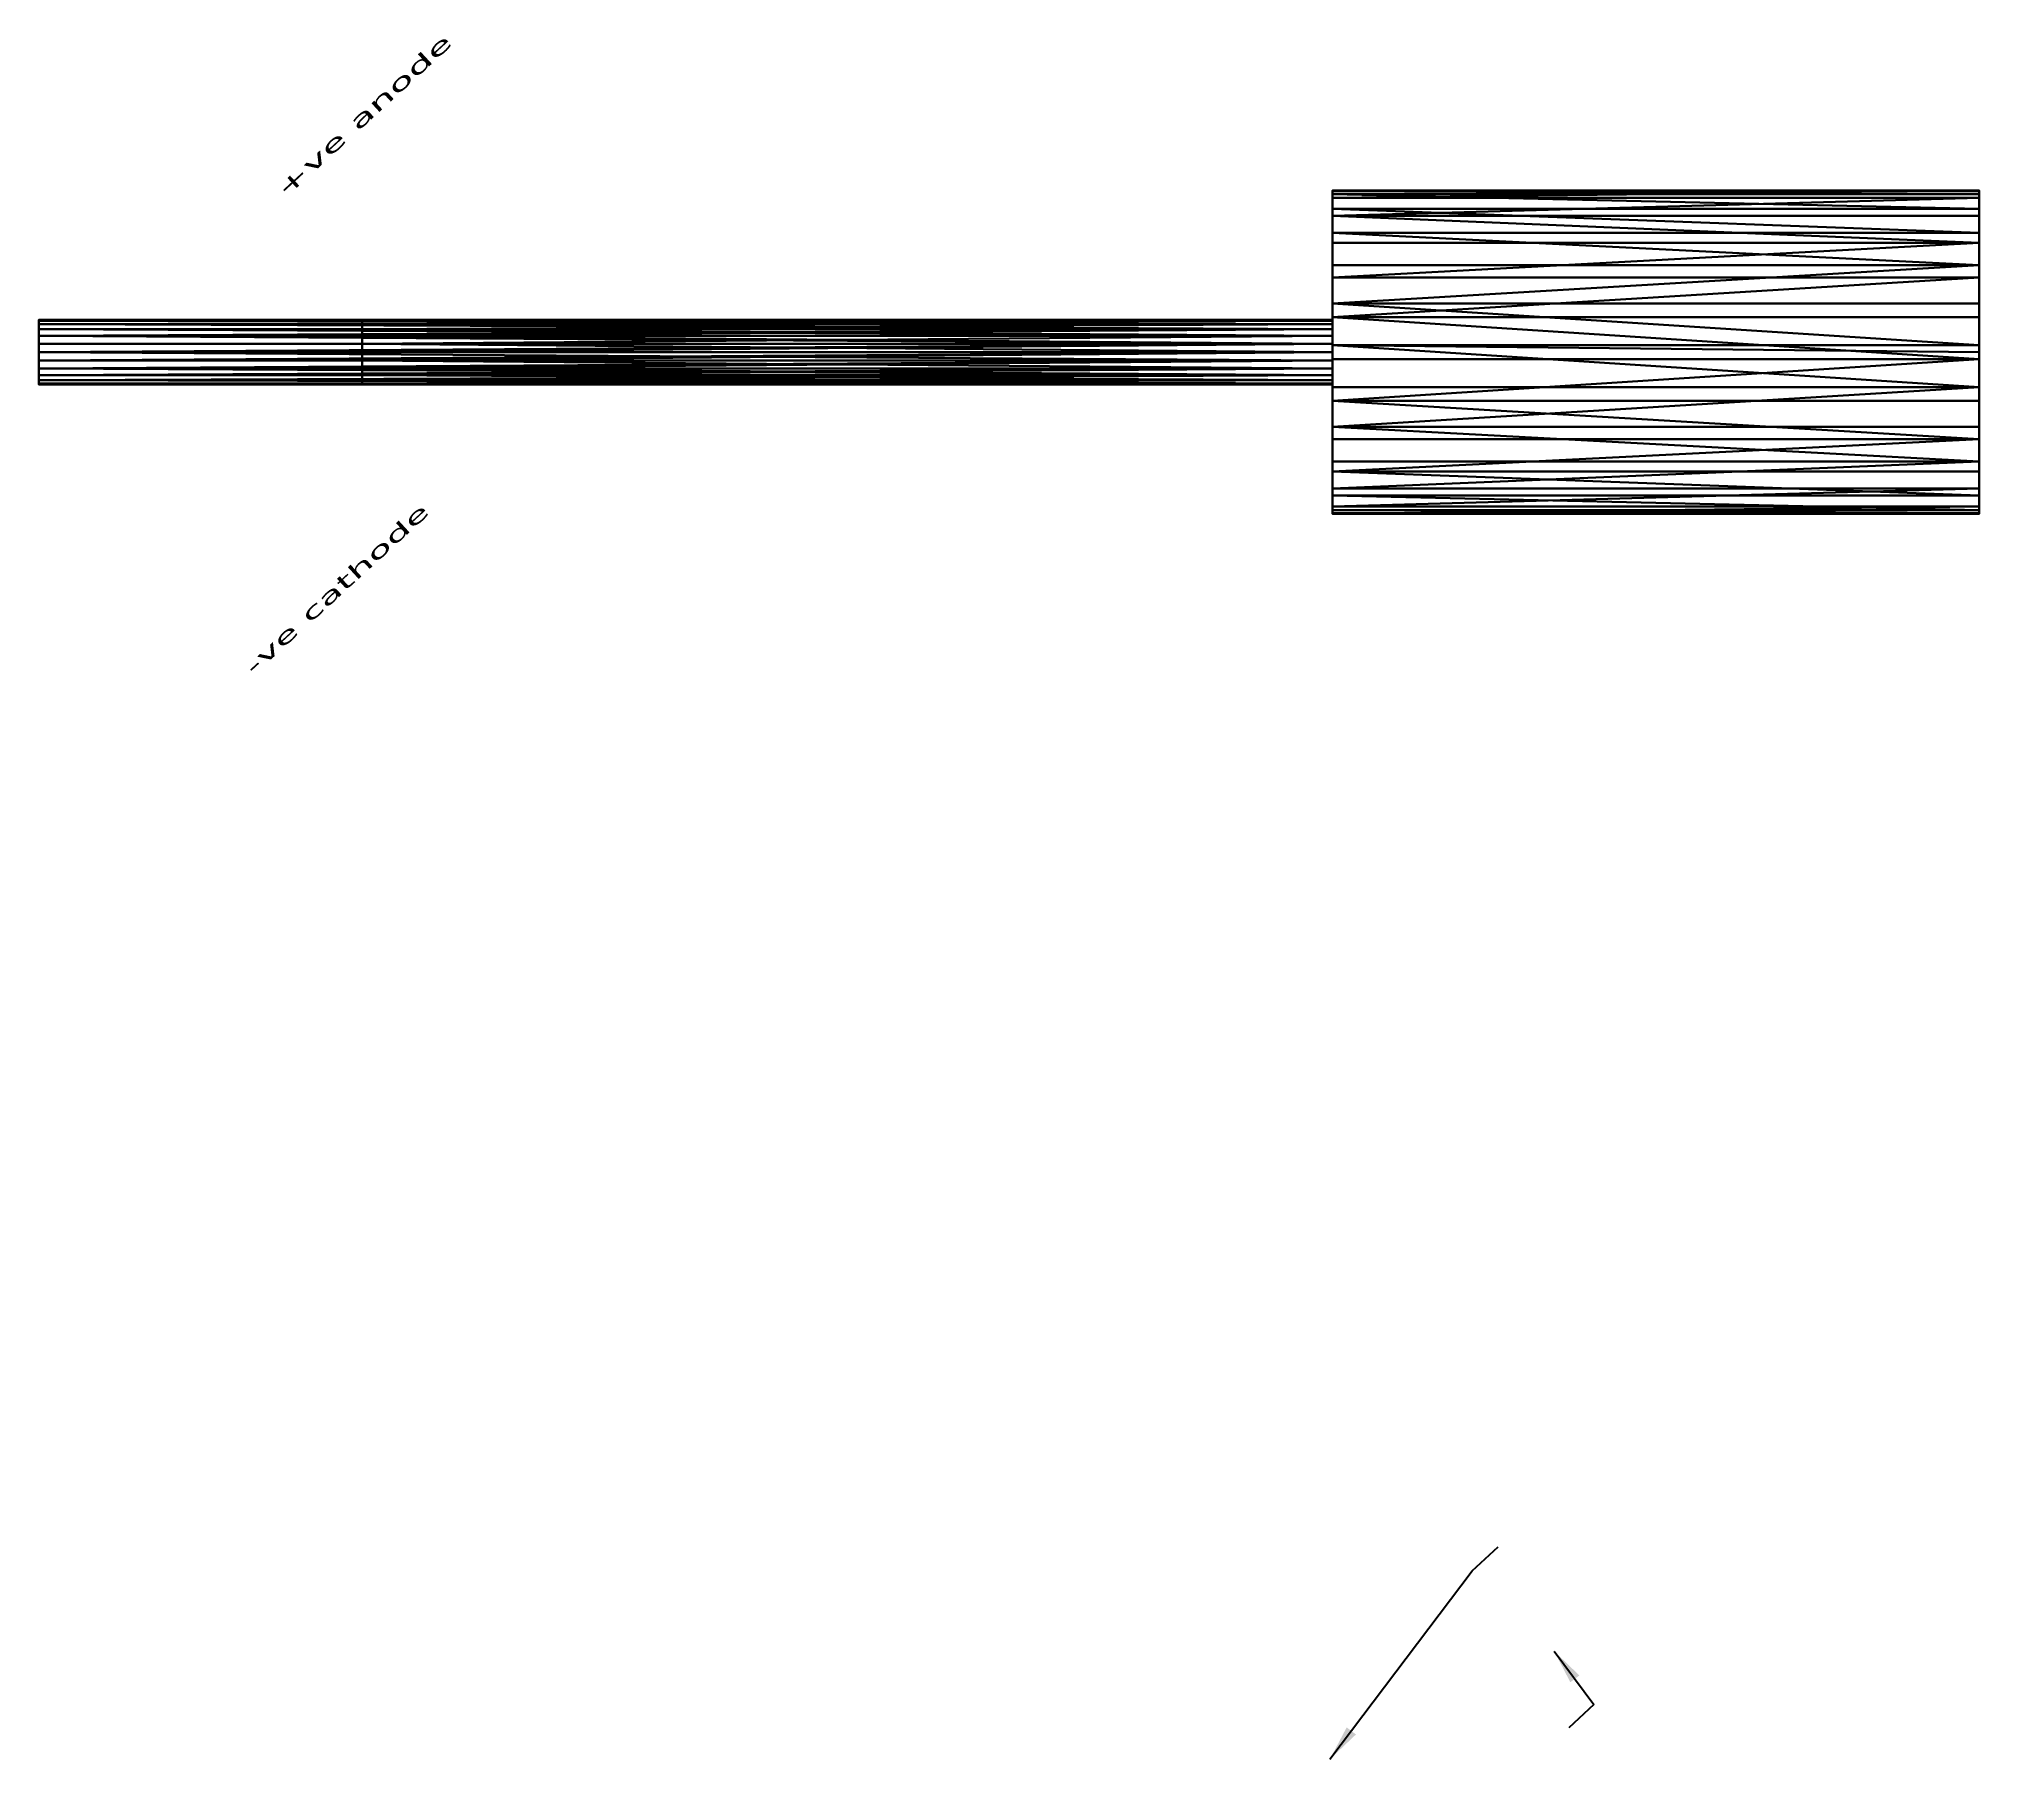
# Model space of a CAD drawing. Extents: x -30 to 0, y -21.8 to 4.8.
import ezdxf

# ---------------------------------------------------------------- set-up
doc = ezdxf.new("R2010")
doc.units = 0
doc.header["$MEASUREMENT"] = 0
doc.layers.get('0').update_dxf_attribs({"color": 13, "linetype": 'CONTINUOUS'})
doc.styles.add('TAHOMA', font='Tahoma')
doc.dimstyles.get("Standard").update_dxf_attribs({"dimtxt": 0.18, "dimasz": 0.18, "dimexe": 0.18, "dimexo": 0.0625, "dimgap": 0.09, "dimtad": 0, "dimtih": 1, "dimtoh": 1, "dimdec": 4, "dimzin": 0, "dimtxsty": 'STANDARD', "dimcen": 0.09, "dimazin": 3, "dimtfac": 1, "dimtdec": 4, "dimtofl": 0, "dimtmove": 0, "dimatfit": 3, "dimtolj": 1, "dimtzin": 0})

msp = doc.modelspace()

# ---------------------------------------------------------------- linework, layer by layer
for p, q in [((-10, 2.498, -0.109), (0, 2.498, -0.109)), ((-10, 2.488), (0, 2.488)), ((-10, 2.441, 0.541), (0, 2.441, 0.541)), ((-10, 2.384, -0.752), (0, 2.384, -0.752)), ((-10, 2.218, 1.154), (0, 2.218, 1.154)), ((-10, 2.108, -1.343), (0, 2.108, -1.343)), ((-10, 1.843, 1.689), (0, 1.843, 1.689)), ((-10, 1.689, -1.843), (0, 1.689, -1.843)), ((-10, 1.343, 2.108), (0, 1.343, 2.108)), ((-10, 1.154, -2.218), (0, 1.154, -2.218)), ((-10, 0.752, 2.384), (0, 0.752, 2.384)), ((-30, 0.5, 1.5), (-10, 0.5, 1.5)), ((-30, 0.483, 1.371), (-10, 0.483, 1.371)), ((-30, 0.483, 1.629), (-10, 0.483, 1.629)), ((-30, 0.433, 1.25), (-10, 0.433, 1.25)), ((-30, 0.433, 1.75), (-10, 0.433, 1.75)), ((-30, 0.354, 1.146), (-10, 0.354, 1.146)), ((-30, 0.354, 1.854), (-10, 0.354, 1.854)), ((-25, 0.5, -1.5), (-10, 0.5, -1.5)), ((-25, 0.483, -1.371), (-10, 0.483, -1.371)), ((-25, 0.483, -1.629), (-10, 0.483, -1.629)), ((-25, 0.433, -1.25), (-10, 0.433, -1.25)), ((-25, 0.433, -1.75), (-10, 0.433, -1.75)), ((-25, 0.354, -1.146), (-10, 0.354, -1.146)), ((-25, 0.354, -1.854), (-10, 0.354, -1.854)), ((-10, 0.541, -2.441), (0, 0.541, -2.441)), ((-30, 0.25, 1.067), (-10, 0.25, 1.067)), ((-30, 0.25, 1.933), (-10, 0.25, 1.933)), ((-30, 0.129, 1.983), (-10, 0.129, 1.983)), ((-30, 0.129, 1.017), (-10, 0.129, 1.017)), ((-30, 0, 2), (-10, 0, 2)), ((-30, 0, 1), (-10, 0, 1)), ((-25, 0.25, -1.933), (-10, 0.25, -1.933)), ((-25, 0.25, -1.067), (-10, 0.25, -1.067)), ((-25, 0.129, -1.983), (-10, 0.129, -1.983)), ((-25, 0.129, -1.017), (-10, 0.129, -1.017)), ((-25, 0, -2), (-10, 0, -2)), ((-25, 0, -1), (-10, 0, -1)), ((-10, 0.109, 2.498), (0, 0.109, 2.498)), ((-30, -0.129, 1.983), (-10, -0.129, 1.983)), ((-30, -0.129, 1.017), (-10, -0.129, 1.017)), ((-30, -0.25, 1.067), (-10, -0.25, 1.067)), ((-30, -0.25, 1.933), (-10, -0.25, 1.933)), ((-25, -0.129, -1.017), (-10, -0.129, -1.017)), ((-25, -0.129, -1.983), (-10, -0.129, -1.983)), ((-25, -0.25, -1.067), (-10, -0.25, -1.067)), ((-25, -0.25, -1.933), (-10, -0.25, -1.933)), ((-10, -0.109, -2.498), (0, -0.109, -2.498)), ((-30, -0.354, 1.854), (-10, -0.354, 1.854)), ((-30, -0.354, 1.146), (-10, -0.354, 1.146)), ((-30, -0.433, 1.75), (-10, -0.433, 1.75)), ((-30, -0.433, 1.25), (-10, -0.433, 1.25)), ((-30, -0.483, 1.629), (-10, -0.483, 1.629)), ((-30, -0.483, 1.371), (-10, -0.483, 1.371)), ((-30, -0.5, 1.5), (-10, -0.5, 1.5)), ((-25, -0.354, -1.146), (-10, -0.354, -1.146)), ((-25, -0.354, -1.854), (-10, -0.354, -1.854)), ((-25, -0.433, -1.25), (-10, -0.433, -1.25)), ((-25, -0.433, -1.75), (-10, -0.433, -1.75)), ((-25, -0.483, -1.371), (-10, -0.483, -1.371)), ((-25, -0.483, -1.629), (-10, -0.483, -1.629)), ((-25, -0.5, -1.5), (-10, -0.5, -1.5)), ((-10, -0.541, 2.441), (0, -0.541, 2.441)), ((-10, -0.752, -2.384), (0, -0.752, -2.384)), ((-10, -1.154, 2.218), (0, -1.154, 2.218)), ((-10, -1.343, -2.108), (0, -1.343, -2.108)), ((-10, -1.689, 1.843), (0, -1.689, 1.843)), ((-10, -1.843, -1.689), (0, -1.843, -1.689)), ((-10, -2.108, 1.343), (0, -2.108, 1.343)), ((-10, -2.218, -1.154), (0, -2.218, -1.154)), ((-10, -2.384, 0.752), (0, -2.384, 0.752)), ((-10, -2.441, -0.541), (0, -2.441, -0.541)), ((-10, -2.488), (0, -2.488)), ((-10, -2.498, 0.109), (0, -2.498, 0.109))]:
    msp.add_line(p, q)
at = {"extrusion": (1, 3.52511e-16, 4.80204e-16)}
msp.add_circle((0, 0, -10), 2.5, dxfattribs=at)
at = {"extrusion": (1, 1.25809e-16, -1.46634e-16)}
msp.add_circle((0, 0), 2.5, dxfattribs=at)
at = {"extrusion": (1, 1.46758e-15, 5.17314e-31)}
msp.add_circle((0, 1.5, -30), 0.5, dxfattribs=at)
at = {"extrusion": (1, -9.51843e-16, -1.64864e-15)}
msp.add_circle((0, -1.5, -25), 0.5, dxfattribs=at)
at = {"extrusion": (1, -1.21431e-17, -1.21431e-17)}
msp.add_circle((0, 1.5, -10), 0.5, dxfattribs=at)
at = {"extrusion": (1, 3.36403e-16, 5.82667e-16)}
msp.add_circle((0, -1.5, -10), 0.5, dxfattribs=at)

# ---------------------------------------------------------------- texts
at = {"color": 18, "extrusion": (0.605028, -0.659375, 0.446279), "text_direction": (0.73682, 0.676089, 0), "style": 'TAHOMA'}
for s, insert, char_height, attachment_point in [('+ve anode', (-26.359, 2.554, 4.248), 0.5481, 1), ('-ve cathode', (-24.103, -2.312, -3.107), 0.53181, 3)]:
    msp.add_mtext(s, dxfattribs=dict(at, insert=insert, char_height=char_height, attachment_point=attachment_point))

# ---------------------------------------------------------------- meshes
mesh = msp.add_polyface()
corners = [(-10, 2.384, -0.752), (0, 2.498, -0.109), (0, 2.384, -0.752), (-10, 2.498, -0.109)]
mesh.append_faces([[corners[k] for k in face] for face in [(0, 1, 2), (1, 0, 3)]], dxfattribs={"vtx0": -1})
mesh = msp.add_polyface()
corners = [(-10, 2.498, -0.109), (0, 2.488), (0, 2.498, -0.109), (-10, 2.488)]
mesh.append_faces([[corners[k] for k in face] for face in [(0, 1, 2), (1, 0, 3)]], dxfattribs={"vtx0": -1})
mesh = msp.add_polyface()
corners = [(-10, -0.541, 2.441), (-10, -0.5, 1.5), (-10, -0.5, -1.5), (-10, -0.483, 1.629), (-10, -0.433, 1.75), (-10, 0.109, 2.498), (-10, -0.354, 1.854), (-10, -0.25, 1.933), (-10, -0.129, 1.983), (-10, 0, 2), (-10, 0.129, 1.983), (-10, 0.752, 2.384), (-10, 0.25, 1.933), (-10, 0.354, 1.854), (-10, 0.433, 1.75), (-10, 0.483, 1.629), (-10, 0.5, 1.5), (-10, 0.5, -1.5), (-10, 0.541, -2.441), (-10, 1.154, -2.218), (-10, 1.343, 2.108), (-10, 1.689, -1.843), (-10, 1.843, 1.689), (-10, 2.108, -1.343), (-10, 2.218, 1.154), (-10, 2.384, -0.752), (-10, 2.441, 0.541), (-10, 2.498, -0.109), (-10, 2.488), (-10, -2.384, 0.752), (-10, -2.488), (-10, -2.498, 0.109), (-10, -2.441, -0.541), (-10, -2.218, -1.154), (-10, -2.108, 1.343), (-10, -1.843, -1.689), (-10, -1.689, 1.843), (-10, -1.343, -2.108), (-10, -1.154, 2.218), (-10, -0.752, -2.384), (-10, -0.483, -1.629), (-10, -0.433, -1.75), (-10, -0.109, -2.498), (-10, -0.354, -1.854), (-10, -0.25, -1.933), (-10, -0.129, -1.983), (-10, 0, -2), (-10, 0.129, -1.983), (-10, 0.25, -1.933), (-10, 0.354, -1.854), (-10, 0.433, -1.75), (-10, 0.483, -1.629), (-10, -0.483, -1.371), (-10, -0.483, 1.371), (-10, -0.433, 1.25), (-10, -0.433, -1.25), (-10, -0.354, 1.146), (-10, -0.354, -1.146), (-10, -0.25, 1.067), (-10, -0.25, -1.067), (-10, -0.129, 1.017), (-10, -0.129, -1.017), (-10, 0, 1), (-10, 0, -1), (-10, 0.129, 1.017), (-10, 0.129, -1.017), (-10, 0.25, 1.067), (-10, 0.25, -1.067), (-10, 0.354, 1.146), (-10, 0.354, -1.146), (-10, 0.433, 1.25), (-10, 0.433, -1.25), (-10, 0.483, 1.371), (-10, 0.483, -1.371)]
mesh.append_faces([[corners[k] for k in face] for face in [(27, 26, 28), (29, 30, 31)]], dxfattribs={"vtx0": -1})
mesh.append_faces([[corners[k] for k in face] for face in [(1, 0, 3), (3, 0, 4), (4, 5, 6), (6, 5, 7), (7, 5, 8), (8, 5, 9), (9, 5, 10), (10, 11, 12), (12, 11, 13), (13, 11, 14), (14, 11, 15), (15, 11, 16), (18, 11, 19), (19, 20, 21), (21, 22, 23), (23, 24, 25), (25, 26, 27), (30, 29, 32), (32, 29, 33), (33, 34, 35), (35, 36, 37), (37, 38, 39), (39, 41, 42), (42, 46, 18), (52, 54, 55), (55, 56, 57), (57, 58, 59), (59, 60, 61), (61, 62, 63), (63, 64, 65), (65, 66, 67), (67, 68, 69), (69, 70, 71), (71, 72, 73), (73, 16, 17)]], dxfattribs={"vtx0": -1, "vtx1": -1})
mesh.append_faces([[corners[k] for k in face] for face in [(0, 1, 2), (16, 11, 17), (17, 11, 18), (39, 0, 2)]], dxfattribs={"vtx0": -1, "vtx1": -1, "vtx2": -1})
mesh.append_faces([[corners[k] for k in face] for face in [(4, 0, 5), (10, 5, 11), (19, 11, 20), (21, 20, 22), (23, 22, 24), (25, 24, 26), (33, 29, 34), (35, 34, 36), (37, 36, 38), (39, 38, 0), (39, 2, 40), (39, 40, 41), (42, 41, 43), (42, 43, 44), (42, 44, 45), (42, 45, 46), (18, 46, 47), (18, 47, 48), (18, 48, 49), (18, 49, 50), (18, 50, 51), (18, 51, 17), (1, 52, 2), (52, 1, 53), (52, 53, 54), (55, 54, 56), (57, 56, 58), (59, 58, 60), (61, 60, 62), (63, 62, 64), (65, 64, 66), (67, 66, 68), (69, 68, 70), (71, 70, 72), (73, 72, 16)]], dxfattribs={"vtx0": -1, "vtx2": -1})
mesh = msp.add_polyface()
corners = [(-10, 2.441, 0.541), (0, 2.488), (-10, 2.488), (0, 2.441, 0.541)]
mesh.append_faces([[corners[k] for k in face] for face in [(0, 1, 2), (1, 0, 3)]], dxfattribs={"vtx0": -1})
mesh = msp.add_polyface()
corners = [(-10, 2.441, 0.541), (0, 2.218, 1.154), (0, 2.441, 0.541), (-10, 2.218, 1.154)]
mesh.append_faces([[corners[k] for k in face] for face in [(0, 1, 2), (1, 0, 3)]], dxfattribs={"vtx0": -1})
mesh = msp.add_polyface()
corners = [(0, -2.488), (0, -2.384, 0.752), (0, -2.498, 0.109), (0, -2.441, -0.541), (0, -2.218, -1.154), (0, -2.108, 1.343), (0, -1.843, -1.689), (0, -1.689, 1.843), (0, -1.343, -2.108), (0, -1.154, 2.218), (0, -0.752, -2.384), (0, -0.541, 2.441), (0, -0.109, -2.498), (0, 0, 2.5), (0, 0.541, -2.441), (0, 0.109, 2.498), (0, 0.752, 2.384), (0, 1.154, -2.218), (0, 1.343, 2.108), (0, 1.689, -1.843), (0, 1.843, 1.689), (0, 2.108, -1.343), (0, 2.218, 1.154), (0, 2.384, -0.752), (0, 2.441, 0.541), (0, 2.498, -0.109), (0, 2.488)]
mesh.append_faces([[corners[k] for k in face] for face in [(0, 1, 2), (24, 25, 26)]], dxfattribs={"vtx0": -1})
mesh.append_faces([[corners[k] for k in face] for face in [(1, 4, 5), (5, 6, 7), (7, 8, 9), (9, 10, 11), (11, 12, 13), (13, 14, 15), (15, 14, 16), (16, 17, 18), (18, 19, 20), (20, 21, 22), (22, 23, 24)]], dxfattribs={"vtx0": -1, "vtx1": -1})
mesh.append_faces([[corners[k] for k in face] for face in [(1, 0, 3), (1, 3, 4), (5, 4, 6), (7, 6, 8), (9, 8, 10), (11, 10, 12), (13, 12, 14), (16, 14, 17), (18, 17, 19), (20, 19, 21), (22, 21, 23), (24, 23, 25)]], dxfattribs={"vtx0": -1, "vtx2": -1})
mesh = msp.add_polyface()
corners = [(-10, 2.108, -1.343), (0, 2.384, -0.752), (0, 2.108, -1.343), (-10, 2.384, -0.752)]
mesh.append_faces([[corners[k] for k in face] for face in [(0, 1, 2), (1, 0, 3)]], dxfattribs={"vtx0": -1})
mesh = msp.add_polyface()
corners = [(-10, 2.218, 1.154), (0, 1.843, 1.689), (0, 2.218, 1.154), (-10, 1.843, 1.689)]
mesh.append_faces([[corners[k] for k in face] for face in [(0, 1, 2), (1, 0, 3)]], dxfattribs={"vtx0": -1})
mesh = msp.add_polyface()
corners = [(-10, 2.108, -1.343), (0, 1.689, -1.843), (-10, 1.689, -1.843), (0, 2.108, -1.343)]
mesh.append_faces([[corners[k] for k in face] for face in [(0, 1, 2), (1, 0, 3)]], dxfattribs={"vtx0": -1})
mesh = msp.add_polyface()
corners = [(0, 1.343, 2.108), (-10, 1.843, 1.689), (-10, 1.343, 2.108), (0, 1.843, 1.689)]
mesh.append_faces([[corners[k] for k in face] for face in [(0, 1, 2), (1, 0, 3)]], dxfattribs={"vtx0": -1})
mesh = msp.add_polyface()
corners = [(0, 1.689, -1.843), (-10, 1.154, -2.218), (-10, 1.689, -1.843), (0, 1.154, -2.218)]
mesh.append_faces([[corners[k] for k in face] for face in [(0, 1, 2), (1, 0, 3)]], dxfattribs={"vtx0": -1})
mesh = msp.add_polyface()
corners = [(-10, 0.752, 2.384), (0, 1.343, 2.108), (-10, 1.343, 2.108), (0, 0.752, 2.384)]
mesh.append_faces([[corners[k] for k in face] for face in [(0, 1, 2), (1, 0, 3)]], dxfattribs={"vtx0": -1})
mesh = msp.add_polyface()
corners = [(0, 1.154, -2.218), (-10, 0.541, -2.441), (-10, 1.154, -2.218), (0, 0.541, -2.441)]
mesh.append_faces([[corners[k] for k in face] for face in [(0, 1, 2), (1, 0, 3)]], dxfattribs={"vtx0": -1})
mesh = msp.add_polyface()
corners = [(0, 0.109, 2.498), (-10, 0.752, 2.384), (-10, 0.109, 2.498), (0, 0.752, 2.384)]
mesh.append_faces([[corners[k] for k in face] for face in [(0, 1, 2), (1, 0, 3)]], dxfattribs={"vtx0": -1})
mesh = msp.add_polyface()
corners = [(-30, 0.5, 1.5), (-10, 0.483, 1.371), (-30, 0.483, 1.371), (-10, 0.5, 1.5)]
mesh.append_faces([[corners[k] for k in face] for face in [(0, 1, 2), (1, 0, 3)]], dxfattribs={"vtx0": -1})
mesh = msp.add_polyface()
corners = [(-30, 0.5, 1.5), (-10, 0.483, 1.629), (-10, 0.5, 1.5), (-30, 0.483, 1.629)]
mesh.append_faces([[corners[k] for k in face] for face in [(0, 1, 2), (1, 0, 3)]], dxfattribs={"vtx0": -1})
mesh = msp.add_polyface()
corners = [(-30, -0.483, 1.629), (-30, -0.483, 1.371), (-30, -0.5, 1.5), (-30, -0.433, 1.25), (-30, -0.433, 1.75), (-30, -0.354, 1.854), (-30, -0.354, 1.146), (-30, -0.25, 1.067), (-30, -0.25, 1.933), (-30, -0.129, 1.017), (-30, -0.129, 1.983), (-30, 0, 1), (-30, 0, 2), (-30, 0.129, 1.983), (-30, 0.129, 1.017), (-30, 0.25, 1.067), (-30, 0.25, 1.933), (-30, 0.354, 1.854), (-30, 0.354, 1.146), (-30, 0.433, 1.25), (-30, 0.433, 1.75), (-30, 0.483, 1.629), (-30, 0.483, 1.371), (-30, 0.5, 1.5)]
mesh.append_faces([[corners[k] for k in face] for face in [(0, 1, 2), (22, 21, 23)]], dxfattribs={"vtx0": -1})
mesh.append_faces([[corners[k] for k in face] for face in [(1, 0, 3), (3, 5, 6), (6, 5, 7), (7, 8, 9), (9, 10, 11), (11, 13, 14), (14, 13, 15), (15, 17, 18), (18, 17, 19), (19, 21, 22)]], dxfattribs={"vtx0": -1, "vtx1": -1})
mesh.append_faces([[corners[k] for k in face] for face in [(3, 0, 4), (3, 4, 5), (7, 5, 8), (9, 8, 10), (11, 10, 12), (11, 12, 13), (15, 13, 16), (15, 16, 17), (19, 17, 20), (19, 20, 21)]], dxfattribs={"vtx0": -1, "vtx2": -1})
mesh = msp.add_polyface()
corners = [(-30, 0.433, 1.25), (-10, 0.483, 1.371), (-10, 0.433, 1.25), (-30, 0.483, 1.371)]
mesh.append_faces([[corners[k] for k in face] for face in [(0, 1, 2), (1, 0, 3)]], dxfattribs={"vtx0": -1})
mesh = msp.add_polyface()
corners = [(-30, 0.433, 1.75), (-10, 0.483, 1.629), (-30, 0.483, 1.629), (-10, 0.433, 1.75)]
mesh.append_faces([[corners[k] for k in face] for face in [(0, 1, 2), (1, 0, 3)]], dxfattribs={"vtx0": -1})
mesh = msp.add_polyface()
corners = [(-30, 0.433, 1.75), (-10, 0.354, 1.854), (-10, 0.433, 1.75), (-30, 0.354, 1.854)]
mesh.append_faces([[corners[k] for k in face] for face in [(0, 1, 2), (1, 0, 3)]], dxfattribs={"vtx0": -1})
mesh = msp.add_polyface()
corners = [(-30, 0.433, 1.25), (-10, 0.354, 1.146), (-30, 0.354, 1.146), (-10, 0.433, 1.25)]
mesh.append_faces([[corners[k] for k in face] for face in [(0, 1, 2), (1, 0, 3)]], dxfattribs={"vtx0": -1})
mesh = msp.add_polyface()
corners = [(-10, 0.354, 1.146), (-30, 0.25, 1.067), (-30, 0.354, 1.146), (-10, 0.25, 1.067)]
mesh.append_faces([[corners[k] for k in face] for face in [(0, 1, 2), (1, 0, 3)]], dxfattribs={"vtx0": -1})
mesh = msp.add_polyface()
corners = [(-10, 0.25, 1.933), (-30, 0.354, 1.854), (-30, 0.25, 1.933), (-10, 0.354, 1.854)]
mesh.append_faces([[corners[k] for k in face] for face in [(0, 1, 2), (1, 0, 3)]], dxfattribs={"vtx0": -1})
mesh = msp.add_polyface()
corners = [(-25, -0.483, -1.371), (-25, -0.483, -1.629), (-25, -0.5, -1.5), (-25, -0.433, -1.25), (-25, -0.433, -1.75), (-25, -0.354, -1.146), (-25, -0.354, -1.854), (-25, -0.25, -1.933), (-25, -0.25, -1.067), (-25, -0.129, -1.983), (-25, -0.129, -1.017), (-25, 0, -2), (-25, 0, -1), (-25, 0.129, -1.983), (-25, 0.129, -1.017), (-25, 0.25, -1.933), (-25, 0.25, -1.067), (-25, 0.354, -1.854), (-25, 0.354, -1.146), (-25, 0.433, -1.75), (-25, 0.433, -1.25), (-25, 0.483, -1.629), (-25, 0.483, -1.371), (-25, 0.5, -1.5)]
mesh.append_faces([[corners[k] for k in face] for face in [(0, 1, 2), (21, 22, 23)]], dxfattribs={"vtx0": -1})
mesh.append_faces([[corners[k] for k in face] for face in [(1, 3, 4), (4, 5, 6), (6, 5, 7), (7, 8, 9), (9, 10, 11), (11, 12, 13), (13, 14, 15), (15, 16, 17), (17, 18, 19), (19, 20, 21)]], dxfattribs={"vtx0": -1, "vtx1": -1})
mesh.append_faces([[corners[k] for k in face] for face in [(1, 0, 3), (4, 3, 5), (7, 5, 8), (9, 8, 10), (11, 10, 12), (13, 12, 14), (15, 14, 16), (17, 16, 18), (19, 18, 20), (21, 20, 22)]], dxfattribs={"vtx0": -1, "vtx2": -1})
mesh = msp.add_polyface()
corners = [(-25, 0.483, -1.371), (-10, 0.5, -1.5), (-25, 0.5, -1.5), (-10, 0.483, -1.371)]
mesh.append_faces([[corners[k] for k in face] for face in [(0, 1, 2), (1, 0, 3)]], dxfattribs={"vtx0": -1})
mesh = msp.add_polyface()
corners = [(-25, 0.5, -1.5), (-10, 0.483, -1.629), (-25, 0.483, -1.629), (-10, 0.5, -1.5)]
mesh.append_faces([[corners[k] for k in face] for face in [(0, 1, 2), (1, 0, 3)]], dxfattribs={"vtx0": -1})
mesh = msp.add_polyface()
corners = [(-25, 0.433, -1.25), (-10, 0.483, -1.371), (-25, 0.483, -1.371), (-10, 0.433, -1.25)]
mesh.append_faces([[corners[k] for k in face] for face in [(0, 1, 2), (1, 0, 3)]], dxfattribs={"vtx0": -1})
mesh = msp.add_polyface()
corners = [(-25, 0.483, -1.629), (-10, 0.433, -1.75), (-25, 0.433, -1.75), (-10, 0.483, -1.629)]
mesh.append_faces([[corners[k] for k in face] for face in [(0, 1, 2), (1, 0, 3)]], dxfattribs={"vtx0": -1})
mesh = msp.add_polyface()
corners = [(-25, 0.354, -1.146), (-10, 0.433, -1.25), (-25, 0.433, -1.25), (-10, 0.354, -1.146)]
mesh.append_faces([[corners[k] for k in face] for face in [(0, 1, 2), (1, 0, 3)]], dxfattribs={"vtx0": -1})
mesh = msp.add_polyface()
corners = [(-25, 0.433, -1.75), (-10, 0.354, -1.854), (-25, 0.354, -1.854), (-10, 0.433, -1.75)]
mesh.append_faces([[corners[k] for k in face] for face in [(0, 1, 2), (1, 0, 3)]], dxfattribs={"vtx0": -1})
mesh = msp.add_polyface()
corners = [(-10, 0.25, -1.067), (-25, 0.354, -1.146), (-25, 0.25, -1.067), (-10, 0.354, -1.146)]
mesh.append_faces([[corners[k] for k in face] for face in [(0, 1, 2), (1, 0, 3)]], dxfattribs={"vtx0": -1})
mesh = msp.add_polyface()
corners = [(-10, 0.354, -1.854), (-25, 0.25, -1.933), (-25, 0.354, -1.854), (-10, 0.25, -1.933)]
mesh.append_faces([[corners[k] for k in face] for face in [(0, 1, 2), (1, 0, 3)]], dxfattribs={"vtx0": -1})
mesh = msp.add_polyface()
corners = [(-10, 0.541, -2.441), (0, -0.109, -2.498), (-10, -0.109, -2.498), (0, 0.541, -2.441)]
mesh.append_faces([[corners[k] for k in face] for face in [(0, 1, 2), (1, 0, 3)]], dxfattribs={"vtx0": -1})
mesh = msp.add_polyface()
corners = [(-30, 0.25, 1.067), (-10, 0.129, 1.017), (-30, 0.129, 1.017), (-10, 0.25, 1.067)]
mesh.append_faces([[corners[k] for k in face] for face in [(0, 1, 2), (1, 0, 3)]], dxfattribs={"vtx0": -1})
mesh = msp.add_polyface()
corners = [(-10, 0.129, 1.983), (-30, 0.25, 1.933), (-30, 0.129, 1.983), (-10, 0.25, 1.933)]
mesh.append_faces([[corners[k] for k in face] for face in [(0, 1, 2), (1, 0, 3)]], dxfattribs={"vtx0": -1})
mesh = msp.add_polyface()
corners = [(-30, 0, 2), (-10, 0.129, 1.983), (-30, 0.129, 1.983), (-10, 0, 2)]
mesh.append_faces([[corners[k] for k in face] for face in [(0, 1, 2), (1, 0, 3)]], dxfattribs={"vtx0": -1})
mesh = msp.add_polyface()
corners = [(-10, 0.129, 1.017), (-30, 0, 1), (-30, 0.129, 1.017), (-10, 0, 1)]
mesh.append_faces([[corners[k] for k in face] for face in [(0, 1, 2), (1, 0, 3)]], dxfattribs={"vtx0": -1})
mesh = msp.add_polyface()
corners = [(-10, -0.129, 1.983), (-30, 0, 2), (-30, -0.129, 1.983), (-10, 0, 2)]
mesh.append_faces([[corners[k] for k in face] for face in [(0, 1, 2), (1, 0, 3)]], dxfattribs={"vtx0": -1})
mesh = msp.add_polyface()
corners = [(-10, 0, 1), (-30, -0.129, 1.017), (-30, 0, 1), (-10, -0.129, 1.017)]
mesh.append_faces([[corners[k] for k in face] for face in [(0, 1, 2), (1, 0, 3)]], dxfattribs={"vtx0": -1})
mesh = msp.add_polyface()
corners = [(-10, 0.25, -1.933), (-25, 0.129, -1.983), (-25, 0.25, -1.933), (-10, 0.129, -1.983)]
mesh.append_faces([[corners[k] for k in face] for face in [(0, 1, 2), (1, 0, 3)]], dxfattribs={"vtx0": -1})
mesh = msp.add_polyface()
corners = [(-10, 0.129, -1.017), (-25, 0.25, -1.067), (-25, 0.129, -1.017), (-10, 0.25, -1.067)]
mesh.append_faces([[corners[k] for k in face] for face in [(0, 1, 2), (1, 0, 3)]], dxfattribs={"vtx0": -1})
mesh = msp.add_polyface()
corners = [(-10, 0.129, -1.983), (-25, 0, -2), (-25, 0.129, -1.983), (-10, 0, -2)]
mesh.append_faces([[corners[k] for k in face] for face in [(0, 1, 2), (1, 0, 3)]], dxfattribs={"vtx0": -1})
mesh = msp.add_polyface()
corners = [(-10, 0, -1), (-25, 0.129, -1.017), (-25, 0, -1), (-10, 0.129, -1.017)]
mesh.append_faces([[corners[k] for k in face] for face in [(0, 1, 2), (1, 0, 3)]], dxfattribs={"vtx0": -1})
mesh = msp.add_polyface()
corners = [(-25, -0.129, -1.017), (-10, 0, -1), (-25, 0, -1), (-10, -0.129, -1.017)]
mesh.append_faces([[corners[k] for k in face] for face in [(0, 1, 2), (1, 0, 3)]], dxfattribs={"vtx0": -1})
mesh = msp.add_polyface()
corners = [(-10, 0, -2), (-25, -0.129, -1.983), (-25, 0, -2), (-10, -0.129, -1.983)]
mesh.append_faces([[corners[k] for k in face] for face in [(0, 1, 2), (1, 0, 3)]], dxfattribs={"vtx0": -1})
mesh = msp.add_polyface()
corners = [(0, -0.541, 2.441), (-10, 0.109, 2.498), (-10, -0.541, 2.441), (0, 0, 2.5), (0, 0.109, 2.498)]
mesh.append_faces([[corners[k] for k in face] for face in [(0, 1, 2), (1, 3, 4)]], dxfattribs={"vtx0": -1})
mesh.append_faces([[corners[k] for k in face] for face in [(1, 0, 3)]], dxfattribs={"vtx0": -1, "vtx2": -1})
mesh = msp.add_polyface()
corners = [(-10, -0.129, 1.017), (-30, -0.25, 1.067), (-30, -0.129, 1.017), (-10, -0.25, 1.067)]
mesh.append_faces([[corners[k] for k in face] for face in [(0, 1, 2), (1, 0, 3)]], dxfattribs={"vtx0": -1})
mesh = msp.add_polyface()
corners = [(-30, -0.25, 1.933), (-10, -0.129, 1.983), (-30, -0.129, 1.983), (-10, -0.25, 1.933)]
mesh.append_faces([[corners[k] for k in face] for face in [(0, 1, 2), (1, 0, 3)]], dxfattribs={"vtx0": -1})
mesh = msp.add_polyface()
corners = [(-10, -0.25, 1.067), (-30, -0.354, 1.146), (-30, -0.25, 1.067), (-10, -0.354, 1.146)]
mesh.append_faces([[corners[k] for k in face] for face in [(0, 1, 2), (1, 0, 3)]], dxfattribs={"vtx0": -1})
mesh = msp.add_polyface()
corners = [(-10, -0.354, 1.854), (-30, -0.25, 1.933), (-30, -0.354, 1.854), (-10, -0.25, 1.933)]
mesh.append_faces([[corners[k] for k in face] for face in [(0, 1, 2), (1, 0, 3)]], dxfattribs={"vtx0": -1})
mesh = msp.add_polyface()
corners = [(-10, -0.129, -1.983), (-25, -0.25, -1.933), (-25, -0.129, -1.983), (-10, -0.25, -1.933)]
mesh.append_faces([[corners[k] for k in face] for face in [(0, 1, 2), (1, 0, 3)]], dxfattribs={"vtx0": -1})
mesh = msp.add_polyface()
corners = [(-10, -0.25, -1.067), (-25, -0.129, -1.017), (-25, -0.25, -1.067), (-10, -0.129, -1.017)]
mesh.append_faces([[corners[k] for k in face] for face in [(0, 1, 2), (1, 0, 3)]], dxfattribs={"vtx0": -1})
mesh = msp.add_polyface()
corners = [(-10, -0.354, -1.146), (-25, -0.25, -1.067), (-25, -0.354, -1.146), (-10, -0.25, -1.067)]
mesh.append_faces([[corners[k] for k in face] for face in [(0, 1, 2), (1, 0, 3)]], dxfattribs={"vtx0": -1})
mesh = msp.add_polyface()
corners = [(-10, -0.25, -1.933), (-25, -0.354, -1.854), (-25, -0.25, -1.933), (-10, -0.354, -1.854)]
mesh.append_faces([[corners[k] for k in face] for face in [(0, 1, 2), (1, 0, 3)]], dxfattribs={"vtx0": -1})
mesh = msp.add_polyface()
corners = [(0, -0.109, -2.498), (-10, -0.752, -2.384), (-10, -0.109, -2.498), (0, -0.752, -2.384)]
mesh.append_faces([[corners[k] for k in face] for face in [(0, 1, 2), (1, 0, 3)]], dxfattribs={"vtx0": -1})
mesh = msp.add_polyface()
corners = [(-10, -0.354, 1.146), (-30, -0.433, 1.25), (-30, -0.354, 1.146), (-10, -0.433, 1.25)]
mesh.append_faces([[corners[k] for k in face] for face in [(0, 1, 2), (1, 0, 3)]], dxfattribs={"vtx0": -1})
mesh = msp.add_polyface()
corners = [(-10, -0.354, 1.854), (-30, -0.433, 1.75), (-10, -0.433, 1.75), (-30, -0.354, 1.854)]
mesh.append_faces([[corners[k] for k in face] for face in [(0, 1, 2), (1, 0, 3)]], dxfattribs={"vtx0": -1})
mesh = msp.add_polyface()
corners = [(-10, -0.483, 1.629), (-30, -0.433, 1.75), (-30, -0.483, 1.629), (-10, -0.433, 1.75)]
mesh.append_faces([[corners[k] for k in face] for face in [(0, 1, 2), (1, 0, 3)]], dxfattribs={"vtx0": -1})
mesh = msp.add_polyface()
corners = [(-10, -0.483, 1.371), (-30, -0.433, 1.25), (-10, -0.433, 1.25), (-30, -0.483, 1.371)]
mesh.append_faces([[corners[k] for k in face] for face in [(0, 1, 2), (1, 0, 3)]], dxfattribs={"vtx0": -1})
mesh = msp.add_polyface()
corners = [(-10, -0.483, 1.629), (-30, -0.5, 1.5), (-10, -0.5, 1.5), (-30, -0.483, 1.629)]
mesh.append_faces([[corners[k] for k in face] for face in [(0, 1, 2), (1, 0, 3)]], dxfattribs={"vtx0": -1})
mesh = msp.add_polyface()
corners = [(-10, -0.5, 1.5), (-30, -0.483, 1.371), (-10, -0.483, 1.371), (-30, -0.5, 1.5)]
mesh.append_faces([[corners[k] for k in face] for face in [(0, 1, 2), (1, 0, 3)]], dxfattribs={"vtx0": -1})
mesh = msp.add_polyface()
corners = [(-10, -0.354, -1.854), (-25, -0.433, -1.75), (-25, -0.354, -1.854), (-10, -0.433, -1.75)]
mesh.append_faces([[corners[k] for k in face] for face in [(0, 1, 2), (1, 0, 3)]], dxfattribs={"vtx0": -1})
mesh = msp.add_polyface()
corners = [(-10, -0.433, -1.25), (-25, -0.354, -1.146), (-25, -0.433, -1.25), (-10, -0.354, -1.146)]
mesh.append_faces([[corners[k] for k in face] for face in [(0, 1, 2), (1, 0, 3)]], dxfattribs={"vtx0": -1})
mesh = msp.add_polyface()
corners = [(-10, -0.483, -1.371), (-25, -0.433, -1.25), (-25, -0.483, -1.371), (-10, -0.433, -1.25)]
mesh.append_faces([[corners[k] for k in face] for face in [(0, 1, 2), (1, 0, 3)]], dxfattribs={"vtx0": -1})
mesh = msp.add_polyface()
corners = [(-10, -0.433, -1.75), (-25, -0.483, -1.629), (-25, -0.433, -1.75), (-10, -0.483, -1.629)]
mesh.append_faces([[corners[k] for k in face] for face in [(0, 1, 2), (1, 0, 3)]], dxfattribs={"vtx0": -1})
mesh = msp.add_polyface()
corners = [(-10, -0.5, -1.5), (-25, -0.483, -1.371), (-25, -0.5, -1.5), (-10, -0.483, -1.371)]
mesh.append_faces([[corners[k] for k in face] for face in [(0, 1, 2), (1, 0, 3)]], dxfattribs={"vtx0": -1})
mesh = msp.add_polyface()
corners = [(-10, -0.483, -1.629), (-25, -0.5, -1.5), (-25, -0.483, -1.629), (-10, -0.5, -1.5)]
mesh.append_faces([[corners[k] for k in face] for face in [(0, 1, 2), (1, 0, 3)]], dxfattribs={"vtx0": -1})
mesh = msp.add_polyface()
corners = [(-10, -1.154, 2.218), (0, -0.541, 2.441), (-10, -0.541, 2.441), (0, -1.154, 2.218)]
mesh.append_faces([[corners[k] for k in face] for face in [(0, 1, 2), (1, 0, 3)]], dxfattribs={"vtx0": -1})
mesh = msp.add_polyface()
corners = [(-10, -0.752, -2.384), (0, -1.343, -2.108), (-10, -1.343, -2.108), (0, -0.752, -2.384)]
mesh.append_faces([[corners[k] for k in face] for face in [(0, 1, 2), (1, 0, 3)]], dxfattribs={"vtx0": -1})
mesh = msp.add_polyface()
corners = [(0, -1.689, 1.843), (-10, -1.154, 2.218), (-10, -1.689, 1.843), (0, -1.154, 2.218)]
mesh.append_faces([[corners[k] for k in face] for face in [(0, 1, 2), (1, 0, 3)]], dxfattribs={"vtx0": -1})
mesh = msp.add_polyface()
corners = [(0, -1.343, -2.108), (-10, -1.843, -1.689), (-10, -1.343, -2.108), (0, -1.843, -1.689)]
mesh.append_faces([[corners[k] for k in face] for face in [(0, 1, 2), (1, 0, 3)]], dxfattribs={"vtx0": -1})
mesh = msp.add_polyface()
corners = [(0, -1.689, 1.843), (-10, -2.108, 1.343), (0, -2.108, 1.343), (-10, -1.689, 1.843)]
mesh.append_faces([[corners[k] for k in face] for face in [(0, 1, 2), (1, 0, 3)]], dxfattribs={"vtx0": -1})
mesh = msp.add_polyface()
corners = [(0, -2.218, -1.154), (-10, -1.843, -1.689), (0, -1.843, -1.689), (-10, -2.218, -1.154)]
mesh.append_faces([[corners[k] for k in face] for face in [(0, 1, 2), (1, 0, 3)]], dxfattribs={"vtx0": -1})
mesh = msp.add_polyface()
corners = [(0, -2.108, 1.343), (-10, -2.384, 0.752), (0, -2.384, 0.752), (-10, -2.108, 1.343)]
mesh.append_faces([[corners[k] for k in face] for face in [(0, 1, 2), (1, 0, 3)]], dxfattribs={"vtx0": -1})
mesh = msp.add_polyface()
corners = [(0, -2.441, -0.541), (-10, -2.218, -1.154), (0, -2.218, -1.154), (-10, -2.441, -0.541)]
mesh.append_faces([[corners[k] for k in face] for face in [(0, 1, 2), (1, 0, 3)]], dxfattribs={"vtx0": -1})
mesh = msp.add_polyface()
corners = [(0, -2.384, 0.752), (-10, -2.498, 0.109), (0, -2.498, 0.109), (-10, -2.384, 0.752)]
mesh.append_faces([[corners[k] for k in face] for face in [(0, 1, 2), (1, 0, 3)]], dxfattribs={"vtx0": -1})
mesh = msp.add_polyface()
corners = [(0, -2.488), (-10, -2.441, -0.541), (0, -2.441, -0.541), (-10, -2.488)]
mesh.append_faces([[corners[k] for k in face] for face in [(0, 1, 2), (1, 0, 3)]], dxfattribs={"vtx0": -1})
mesh = msp.add_polyface()
corners = [(0, -2.498, 0.109), (-10, -2.488), (0, -2.488), (-10, -2.498, 0.109)]
mesh.append_faces([[corners[k] for k in face] for face in [(0, 1, 2), (1, 0, 3)]], dxfattribs={"vtx0": -1})

# ---------------------------------------------------------------- leaders
at = {"color": 18}
for points, override in [([(-10.038, -21.756, 16.725), (-7.84, -18.844, 18.048), (-7.437, -18.473, 18.048)], {"dimasz": 0.548065}), ([(-6.569, -20.087, 11.595), (-5.956, -20.91, 9.548), (-6.347, -21.269, 9.548)], {"dimasz": 0.531809})]:
    msp.add_leader(points, dimstyle='STANDARD', override=override, dxfattribs=at)

doc.saveas('drawing.dxf')
